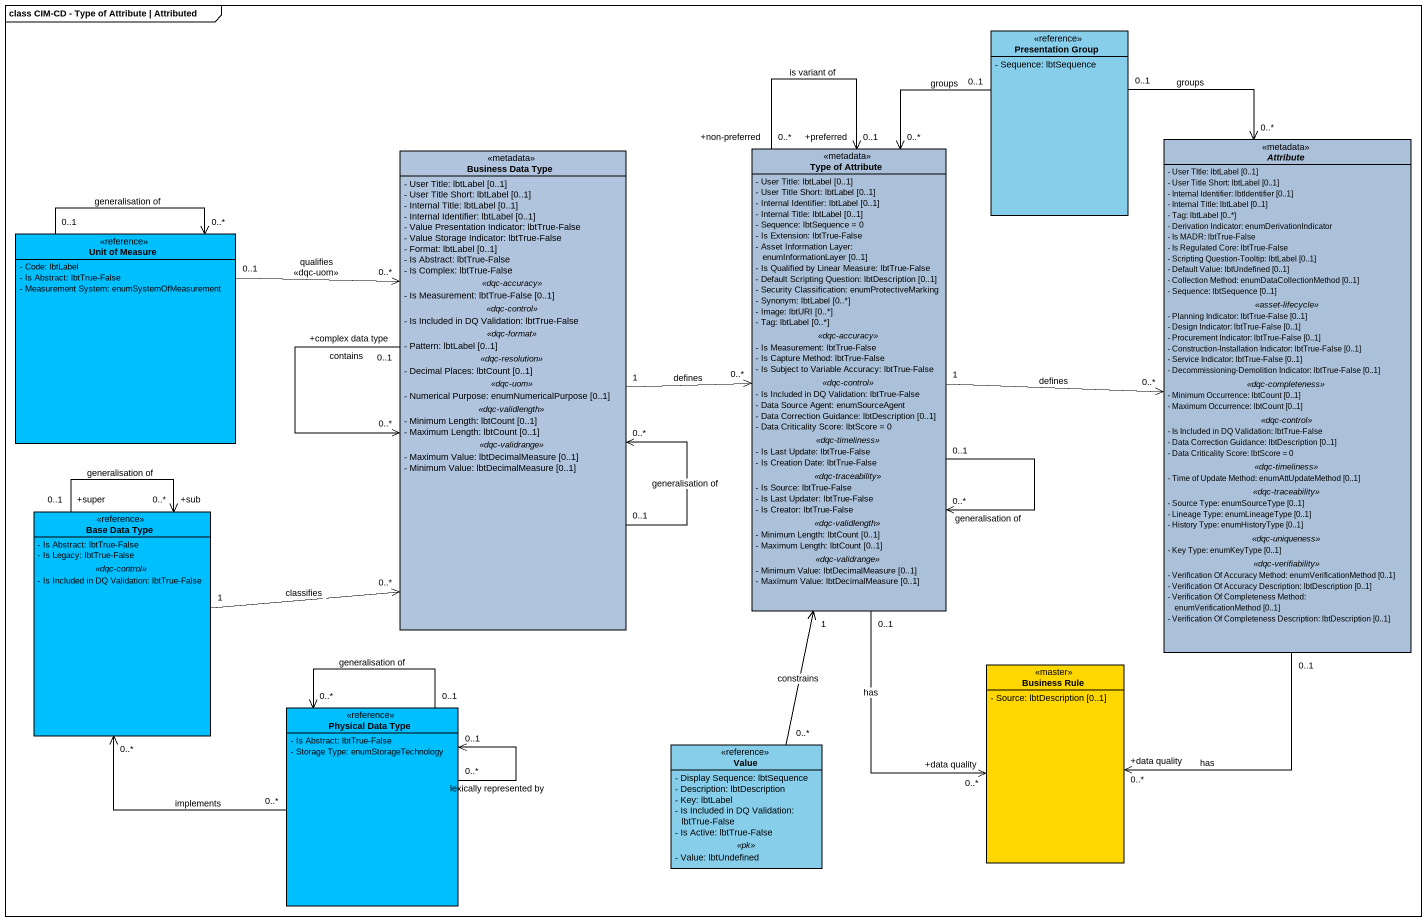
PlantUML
@startuml
mainframe class CIM-CD - Type of Attribute | Attributed
hide circle
hide empty members
skinparam classAttributeIconSize 0
class "Presentation Group" as Presentation_Group <<reference>> #87CEEB {
  - Sequence: lbtSequence
}
abstract class Attribute <<metadata>> #ABC1D9 {
  - User TItle: lbtLabel [0..1]
  - User Title Short: lbtLabel [0..1]
  - Internal Identifier: lbtIdentifier [0..1]
  - Internal Title: lbtLabel [0..1]
  - Tag: lbtLabel [0..*]
  - Derivation Indicator: enumDerivationIndicator
  - Is MADR: lbtTrue-False
  - Is Regulated Core: lbtTrue-False
  - Scripting Question-Tooltip: lbtLabel [0..1]
  - Default Value: lbtUndefined [0..1]
  - Collection Method: enumDataCollectionMethod [0..1]
  - Sequence: lbtSequence [0..1]
  .. <<asset-lifecycle>> ..
  - Planning Indicator: lbtTrue-False [0..1]
  - Design Indicator: lbtTrue-False [0..1]
  - Procurement Indicator: lbtTrue-False [0..1]
  - Construction-Installation Indicator: lbtTrue-False [0..1]
  - Service Indicator: lbtTrue-False [0..1]
  - Decommissioning-Demolition Indicator: lbtTrue-False [0..1]
  .. <<dqc-completeness>> ..
  - Minimum Occurrence: lbtCount [0..1]
  - Maximum Occurrence: lbtCount [0..1]
  .. <<dqc-control>> ..
  - Is Included in DQ Validation: lbtTrue-False
  - Data Correction Guidance: lbtDescription [0..1]
  - Data Criticality Score: lbtScore = 0
  .. <<dqc-timeliness>> ..
  - Time of Update Method: enumAttUpdateMethod [0..1]
  .. <<dqc-traceability>> ..
  - Source Type: enumSourceType [0..1]
  - Lineage Type: enumLineageType [0..1]
  - History Type: enumHistoryType [0..1]
  .. <<dqc-uniqueness>> ..
  - Key Type: enumKeyType [0..1]
  .. <<dqc-verifiability>> ..
  - Verification Of Accuracy Method: enumVerificationMethod [0..1]
  - Verification Of Accuracy Description: lbtDescription [0..1]
  - Verification Of Completeness Method: enumVerificationMethod [0..1]
  - Verification Of Completeness Description: lbtDescription [0..1]
}
class "Business Data Type" as Business_Data_Type <<metadata>> #B0C4DE {
  - User Title: lbtLabel [0..1]
  - User Title Short: lbtLabel [0..1]
  - Internal Title: lbtLabel [0..1]
  - Internal Identifier: lbtLabel [0..1]
  - Value Presentation Indicator: lbtTrue-False
  - Value Storage Indicator: lbtTrue-False
  - Format: lbtLabel [0..1]
  - Is Abstract: lbtTrue-False
  - Is Complex: lbtTrue-False
  .. <<dqc-accuracy>> ..
  - Is Measurement: lbtTrue-False [0..1]
  .. <<dqc-control>> ..
  - Is Included in DQ Validation: lbtTrue-False
  .. <<dqc-format>> ..
  - Pattern: lbtLabel [0..1]
  .. <<dqc-resolution>> ..
  - Decimal Places: lbtCount [0..1]
  .. <<dqc-uom>> ..
  - Numerical Purpose: enumNumericalPurpose [0..1]
  .. <<dqc-validlength>> ..
  - Minimum Length: lbtCount [0..1]
  - Maximum Length: lbtCount [0..1]
  .. <<dqc-validrange>> ..
  - Maximum Value: lbtDecimalMeasure [0..1]
  - Minimum Value: lbtDecimalMeasure [0..1]
}
class "Type of Attribute" as Type_of_Attribute <<metadata>> #ABC1D9 {
  - User Title: lbtLabel [0..1]
  - User Title Short: lbtLabel [0..1]
  - Internal Identifier: lbtLabel [0..1]
  - Internal Title: lbtLabel [0..1]
  - Sequence: lbtSequence = 0
  - Is Extension: lbtTrue-False
  - Asset Information Layer: enumInformationLayer [0..1]
  - Is Qualified by Linear Measure: lbtTrue-False
  - Default Scripting Question: lbtDescription [0..1]
  - Security Classification: enumProtectiveMarking
  - Synonym: lbtLabel [0..*]
  - Image: lbtURI [0..*]
  - Tag: lbtLabel [0..*]
  .. <<dqc-accuracy>> ..
  - Is Measurement: lbtTrue-False
  - Is Capture Method: lbtTrue-False
  - Is Subject to Variable Accuracy: lbtTrue-False
  .. <<dqc-control>> ..
  - Is Included in DQ Validation: lbtTrue-False
  - Data Source Agent: enumSourceAgent
  - Data Correction Guidance: lbtDescription [0..1]
  - Data Criticality Score: lbtScore = 0
  .. <<dqc-timeliness>> ..
  - Is Last Update: lbtTrue-False
  - Is Creation Date: lbtTrue-False
  .. <<dqc-traceability>> ..
  - Is Source: lbtTrue-False
  - Is Last Updater: lbtTrue-False
  - Is Creator: lbtTrue-False
  .. <<dqc-validlength>> ..
  - Minimum Length: lbtCount [0..1]
  - Maximum Length: lbtCount [0..1]
  .. <<dqc-validrange>> ..
  - Minimum Value: lbtDecimalMeasure [0..1]
  - Maximum Value: lbtDecimalMeasure [0..1]
}
class "Unit of Measure" as Unit_of_Measure <<reference>> #00BFFF {
  - Code: lbtLabel
  - Is Abstract: lbtTrue-False
  - Measurement System: enumSystemOfMeasurement
}
class "Base Data Type" as Base_Data_Type <<reference>> #00BFFF {
  - Is Abstract: lbtTrue-False
  - Is Legacy: lbtTrue-False
  .. <<dqc-control>> ..
  - Is Included in DQ Validation: lbtTrue-False
}
class "Business Rule" as Business_Rule <<master>> #FFD700 {
  - Source: lbtDescription [0..1]
}
class "Physical Data Type" as Physical_Data_Type <<reference>> #00BFFF {
  - Is Abstract: lbtTrue-False
  - Storage Type: enumStorageTechnology
}
class Value <<reference>> #87CEEB {
  - Display Sequence: lbtSequence
  - Description: lbtDescription
  - Key: lbtLabel
  - Is Included in DQ Validation: lbtTrue-False
  - Is Active: lbtTrue-False
  .. <<pk>> ..
  - Value: lbtUndefined
}
Presentation_Group "0..1" --> "0..*" Attribute : groups
Presentation_Group "0..1" --> "0..*" Type_of_Attribute : groups
Business_Data_Type "0..1" --> "0..*" Business_Data_Type : generalisation of
Business_Data_Type "+complex data type\n0..1" --> "0..*" Business_Data_Type : contains
Business_Data_Type "1" -right-> "0..*" Type_of_Attribute : defines
Type_of_Attribute "1" -right-> "0..*" Attribute : defines
Type_of_Attribute "+preferred\n0..1" <-- "+non-preferred\n0..*" Type_of_Attribute : is variant of
Type_of_Attribute "0..*" <-- "0..1" Type_of_Attribute : generalisation of
Type_of_Attribute "1" <-- "0..*" Value : constrains
Unit_of_Measure "0..1" -right-> "0..*" Business_Data_Type : qualifies\n<<dqc-uom>>
Unit_of_Measure "0..*" <-- "0..1" Unit_of_Measure : generalisation of
Base_Data_Type "1" -right-> "0..*" Business_Data_Type : classifies
Base_Data_Type "+sub\n0..*" <-- "+super\n0..1" Base_Data_Type : generalisation of
Business_Rule "+data quality\n0..*" <-up- "0..1" Attribute : has
Business_Rule "+data quality\n0..*" <-up- "0..1" Type_of_Attribute : has
Physical_Data_Type "0..*" -up-> "0..*" Base_Data_Type : implements
Physical_Data_Type "0..1" --> "0..*" Physical_Data_Type : generalisation of
Physical_Data_Type "0..*" --> "0..1" Physical_Data_Type : lexically represented by
@enduml
